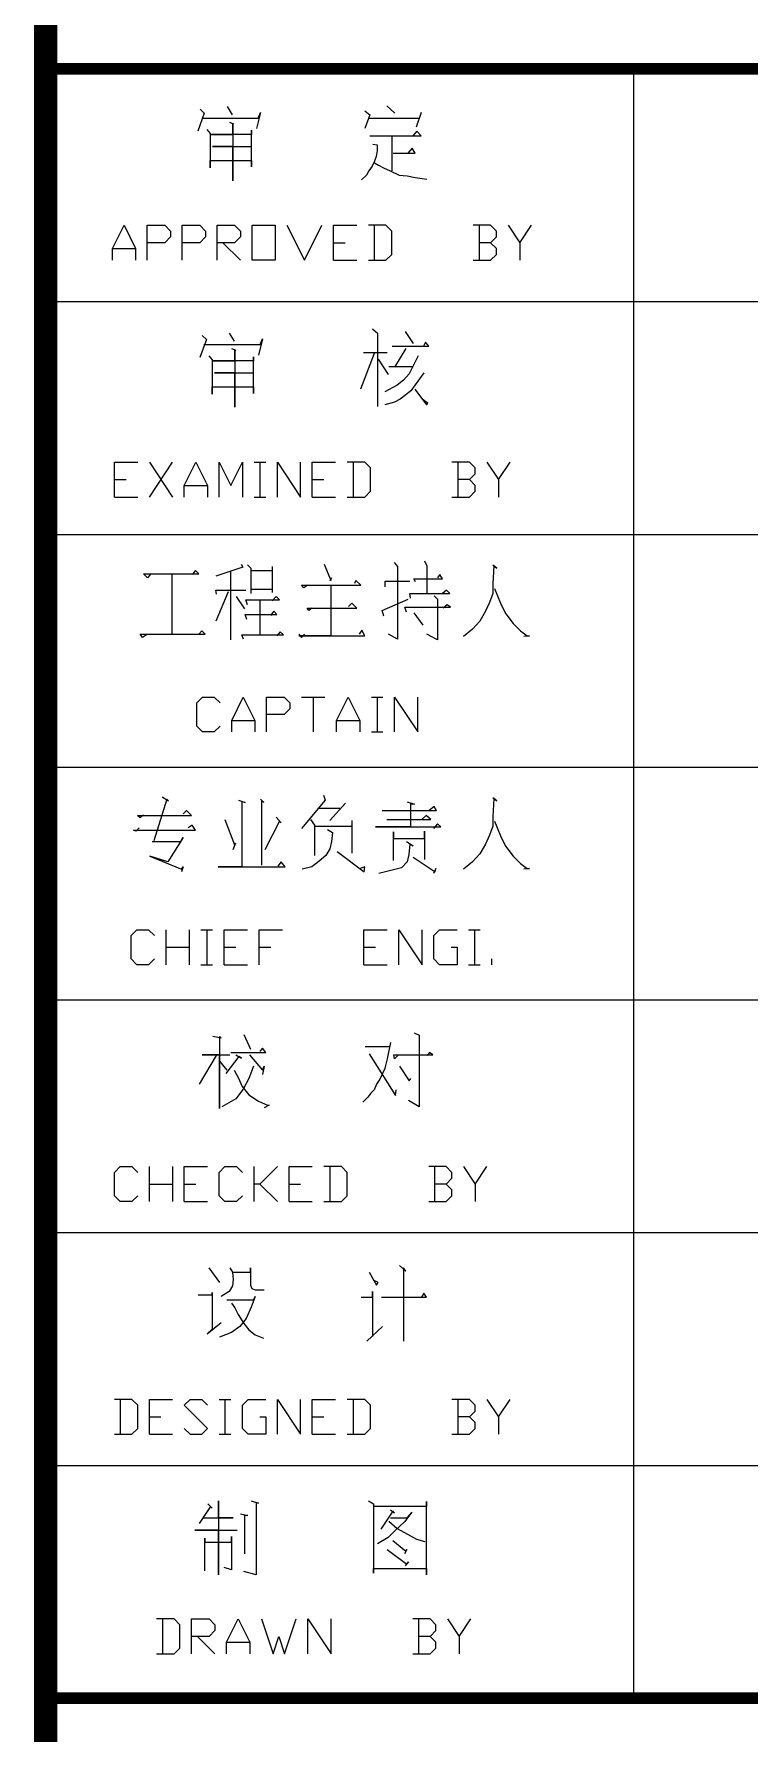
# Model space of a CAD drawing. Extents: x -307088 to 5640332, y -3541089 to -2181377.
# Drawn here: x 5555626 to 5558698, y -3049939 to -3042639 of the extents above; entities that cross this region are included whole.
import ezdxf

# ---------------------------------------------------------------- set-up
doc = ezdxf.new("R2010")
doc.units = 0
doc.header["$LTSCALE"] = 100
doc.header["$MEASUREMENT"] = 0
doc.layers.add('PUB_TITLE', color=4, linetype='CONTINUOUS')
doc.layers.add('WINDOW_TEXT', color=7, linetype='CONTINUOUS')

# ---------------------------------------------------------------- blocks, each defined once
blk = doc.blocks.new('A$C14C63DED')
at = {"layer": 'PUB_TITLE'}
for p, q in [((2575.8, 19325), (2575.8, 12345.4)), ((731.6, 19134.8), (703.6, 19057.8)), ((714.1, 19152.3), (731.6, 19134.8)), ((829.6, 19162.8), (850.6, 19127.8)), ((973.1, 19138.3), (955.6, 19068.3)), ((962.6, 19113.8), (973.1, 19138.3)), ((1421.1, 19145.3), (1442.1, 19127.8)), ((1442.1, 19127.8), (1421.1, 19068.3)), ((1515.6, 19166.3), (1550.6, 19134.8)), ((1662.6, 19138.3), (1641.6, 19075.3)), ((721.1, 19113.8), (962.6, 19113.8)), ((742.1, 19064.8), (756.1, 19047.3)), ((840.1, 19096.3), (857.6, 19089.3)), ((854.1, 19089.3), (854.1, 18844.3)), ((854.1, 19043.8), (854.1, 19089.3)), ((934.6, 19061.3), (934.6, 19043.8)), ((934.6, 18903.8), (934.6, 19061.3)), ((1435.1, 19113.8), (1655.6, 19113.8)), ((1645.1, 19057.8), (1627.6, 19036.8)), ((1662.6, 19036.8), (1645.1, 19057.8)), ((756.1, 19047.3), (756.1, 18900.3)), ((759.6, 19043.8), (854.1, 19043.8)), ((934.6, 19043.8), (759.6, 19043.8)), ((766.6, 18991.3), (934.6, 18991.3)), ((854.1, 18991.3), (766.6, 18991.3)), ((854.1, 18844.3), (854.1, 18991.3)), ((1442.1, 19036.8), (1662.6, 19036.8)), ((1456.1, 19001.8), (1473.6, 18998.3)), ((1473.6, 18998.3), (1473.6, 18973.8)), ((1536.6, 19033.3), (1536.6, 18886.3)), ((1624.1, 18984.3), (1606.6, 18963.3)), ((1638.1, 18963.3), (1624.1, 18984.3)), ((756.1, 18931.8), (934.6, 18931.8)), ((756.1, 18900.3), (756.1, 18931.8)), ((934.6, 18931.8), (934.6, 18903.8)), ((1452.6, 18907.3), (1438.6, 18886.3)), ((1463.1, 18928.3), (1452.6, 18907.3)), ((1470.1, 18949.3), (1463.1, 18928.3)), ((1463.1, 18921.3), (1480.6, 18910.8)), ((1473.6, 18973.8), (1470.1, 18949.3)), ((1480.6, 18910.8), (1501.6, 18900.3)), ((1543.6, 18963.3), (1638.1, 18963.3)), ((1428.1, 18868.8), (1407.1, 18847.8)), ((1438.6, 18886.3), (1428.1, 18868.8)), ((1501.6, 18900.3), (1529.6, 18886.3)), ((1529.6, 18886.3), (1568.1, 18868.8)), ((1568.1, 18868.8), (1603.1, 18865.3)), ((1603.1, 18865.3), (1638.1, 18858.3)), ((1638.1, 18858.3), (1687.1, 18851.3)), ((336.7, 18553.1), (386.7, 18653.1)), ((386.7, 18653.1), (436.7, 18553.1)), ((486.7, 18653.1), (561.7, 18653.1)), ((486.7, 18503.1), (486.7, 18653.1)), ((561.7, 18653.1), (586.7, 18628.1)), ((586.7, 18628.1), (586.7, 18603.1)), ((636.7, 18653.1), (711.7, 18653.1)), ((636.7, 18503.1), (636.7, 18653.1)), ((711.7, 18653.1), (736.7, 18628.1)), ((736.7, 18628.1), (736.7, 18603.1)), ((786.7, 18653.1), (861.7, 18653.1)), ((786.7, 18503.1), (786.7, 18653.1)), ((861.7, 18653.1), (886.7, 18628.1)), ((886.7, 18628.1), (886.7, 18603.1)), ((936.7, 18653.1), (1036.7, 18653.1)), ((936.7, 18503.1), (936.7, 18653.1)), ((1036.7, 18653.1), (1036.7, 18503.1)), ((1086.7, 18653.1), (1161.7, 18503.1)), ((1161.7, 18503.1), (1236.7, 18653.1)), ((1286.7, 18653.1), (1386.7, 18653.1)), ((1286.7, 18503.1), (1286.7, 18653.1)), ((1511.7, 18653.1), (1436.7, 18653.1)), ((1461.7, 18653.1), (1461.7, 18503.1)), ((1536.7, 18628.1), (1511.7, 18653.1)), ((1536.7, 18528.1), (1536.7, 18628.1)), ((1961.7, 18653.1), (1886.7, 18653.1)), ((1911.7, 18653.1), (1911.7, 18503.1)), ((1986.7, 18628.1), (1961.7, 18653.1)), ((1986.7, 18603.1), (1986.7, 18628.1)), ((2036.7, 18653.1), (2086.7, 18578.1)), ((2086.7, 18578.1), (2136.7, 18653.1)), ((336.7, 18553.1), (436.7, 18553.1)), ((336.7, 18503.1), (336.7, 18553.1)), ((436.7, 18553.1), (436.7, 18503.1)), ((561.7, 18578.1), (486.7, 18578.1)), ((586.7, 18603.1), (561.7, 18578.1)), ((711.7, 18578.1), (636.7, 18578.1)), ((736.7, 18603.1), (711.7, 18578.1)), ((861.7, 18578.1), (786.7, 18578.1)), ((811.7, 18578.1), (886.7, 18503.1)), ((886.7, 18603.1), (861.7, 18578.1)), ((1286.7, 18578.1), (1336.7, 18578.1)), ((1961.7, 18578.1), (1911.7, 18578.1)), ((1961.7, 18578.1), (1986.7, 18603.1)), ((1986.7, 18553.1), (1961.7, 18578.1)), ((1986.7, 18528.1), (1986.7, 18553.1)), ((2086.7, 18578.1), (2086.7, 18503.1)), ((1036.7, 18503.1), (936.7, 18503.1)), ((1286.7, 18503.1), (1386.7, 18503.1)), ((1436.7, 18503.1), (1511.7, 18503.1)), ((1511.7, 18503.1), (1536.7, 18528.1)), ((1886.7, 18503.1), (1961.7, 18503.1)), ((1961.7, 18503.1), (1986.7, 18528.1)), ((50, 18325), (7050, 18325)), ((722.9, 18179.5), (740.4, 18162)), ((838.4, 18190), (859.4, 18155)), ((1454.4, 18207.5), (1475.4, 18190)), ((1475.4, 18190), (1475.4, 17875)), ((1594.4, 18197), (1629.4, 18144.5)), ((740.4, 18162), (712.4, 18085)), ((729.9, 18141), (971.4, 18141)), ((848.9, 18123.5), (866.4, 18116.5)), ((862.9, 18116.5), (862.9, 17871.5)), ((862.9, 18071), (862.9, 18116.5)), ((981.9, 18165.5), (964.4, 18095.5)), ((971.4, 18141), (981.9, 18165.5)), ((1415.9, 18106), (1517.4, 18106)), ((1538.4, 18134), (1695.9, 18134)), ((1597.9, 18123.5), (1548.9, 18043)), ((1681.9, 18151.5), (1671.4, 18130.5)), ((1695.9, 18134), (1681.9, 18151.5)), ((750.9, 18092), (764.9, 18074.5)), ((764.9, 18074.5), (764.9, 17927.5)), ((768.4, 18071), (862.9, 18071)), ((943.4, 18071), (768.4, 18071)), ((943.4, 18088.5), (943.4, 18071)), ((943.4, 17931), (943.4, 18088.5)), ((1461.4, 18102.5), (1401.9, 17948.5)), ((1478.9, 18078), (1520.9, 18011.5)), ((1524.4, 18046.5), (1625.9, 18046.5)), ((1650.4, 18092), (1611.9, 18015)), ((764.9, 17959), (943.4, 17959)), ((764.9, 17927.5), (764.9, 17959)), ((775.4, 18018.5), (943.4, 18018.5)), ((862.9, 18018.5), (775.4, 18018.5)), ((862.9, 17871.5), (862.9, 18018.5)), ((943.4, 17959), (943.4, 17931)), ((1559.4, 17966), (1506.9, 17938)), ((1587.4, 17987), (1559.4, 17966)), ((1611.9, 18015), (1587.4, 17987)), ((1674.9, 18018.5), (1618.9, 17941.5)), ((1548.9, 17892.5), (1506.9, 17882)), ((1573.4, 17906.5), (1548.9, 17892.5)), ((1597.9, 17924), (1573.4, 17906.5)), ((1618.9, 17941.5), (1597.9, 17924)), ((1636.4, 17948.5), (1685.4, 17882)), ((1692.4, 17889), (1667.9, 17906.5)), ((1685.4, 17882), (1692.4, 17889)), ((345.5, 17635.5), (445.5, 17635.5)), ((345.5, 17485.5), (345.5, 17635.5)), ((495.5, 17635.5), (595.5, 17485.5)), ((495.5, 17485.5), (595.5, 17635.5)), ((645.5, 17535.5), (695.5, 17635.5)), ((695.5, 17635.5), (745.5, 17535.5)), ((795.5, 17635.5), (845.5, 17535.5)), ((795.5, 17485.5), (795.5, 17635.5)), ((845.5, 17535.5), (895.5, 17635.5)), ((895.5, 17635.5), (895.5, 17485.5)), ((945.5, 17635.5), (995.5, 17635.5)), ((970.5, 17635.5), (970.5, 17485.5)), ((1045.5, 17635.5), (1145.5, 17485.5)), ((1045.5, 17485.5), (1045.5, 17635.5)), ((1145.5, 17485.5), (1145.5, 17635.5)), ((1195.5, 17635.5), (1295.5, 17635.5)), ((1195.5, 17485.5), (1195.5, 17635.5)), ((1420.5, 17635.5), (1345.5, 17635.5)), ((1370.5, 17635.5), (1370.5, 17485.5)), ((1445.5, 17610.5), (1420.5, 17635.5)), ((1445.5, 17510.5), (1445.5, 17610.5)), ((1870.5, 17635.5), (1795.5, 17635.5)), ((1820.5, 17635.5), (1820.5, 17485.5)), ((1895.5, 17610.5), (1870.5, 17635.5)), ((1895.5, 17585.5), (1895.5, 17610.5)), ((1945.5, 17635.5), (1995.5, 17560.5)), ((1995.5, 17560.5), (2045.5, 17635.5)), ((345.5, 17560.5), (395.5, 17560.5)), ((645.5, 17535.5), (745.5, 17535.5)), ((645.5, 17485.5), (645.5, 17535.5)), ((745.5, 17535.5), (745.5, 17485.5)), ((1195.5, 17560.5), (1245.5, 17560.5)), ((1870.5, 17560.5), (1820.5, 17560.5)), ((1870.5, 17560.5), (1895.5, 17585.5)), ((1895.5, 17535.5), (1870.5, 17560.5)), ((1895.5, 17510.5), (1895.5, 17535.5)), ((1995.5, 17560.5), (1995.5, 17485.5)), ((345.5, 17485.5), (445.5, 17485.5)), ((945.5, 17485.5), (995.5, 17485.5)), ((1195.5, 17485.5), (1295.5, 17485.5)), ((1345.5, 17485.5), (1420.5, 17485.5)), ((1420.5, 17485.5), (1445.5, 17510.5)), ((1795.5, 17485.5), (1870.5, 17485.5)), ((1870.5, 17485.5), (1895.5, 17510.5)), ((50, 17325), (7050, 17325)), ((469.7, 17155.5), (707.7, 17155.5)), ((487.2, 17138), (469.7, 17155.5)), ((501.2, 17155.5), (487.2, 17138)), ((592.2, 17155.5), (592.2, 16896.5)), ((693.7, 17169.5), (679.7, 17152)), ((707.7, 17155.5), (693.7, 17169.5)), ((896.7, 17183.5), (781.2, 17145)), ((844.2, 17166), (844.2, 16872)), ((889.7, 17197.5), (896.7, 17183.5)), ((917.7, 17194), (931.7, 17180)), ((931.7, 17180), (931.7, 17071.5)), ((931.7, 17169.5), (1026.2, 17169.5)), ((1022.7, 17187), (1022.7, 17075)), ((1246.7, 17197.5), (1274.7, 17127.5)), ((1547.7, 17204.5), (1561.7, 17187)), ((1561.7, 17187), (1561.7, 16875.5)), ((1677.2, 17211.5), (1687.7, 17190.5)), ((1687.7, 17190.5), (1687.7, 17071.5)), ((1971.2, 17194), (1988.7, 17180)), ((1974.7, 17190.5), (1971.2, 17113.5)), ((1988.7, 17180), (1974.7, 17190.5)), ((592.2, 17152), (592.2, 16896.5)), ((781.2, 17085.5), (910.7, 17085.5)), ((784.7, 17068), (781.2, 17085.5)), ((935.2, 17089), (1026.2, 17089)), ((1148.7, 17106.5), (1404.2, 17106.5)), ((1159.2, 17096), (1148.7, 17106.5)), ((1176.7, 17106.5), (1159.2, 17096)), ((1278.2, 17138), (1271.2, 17124)), ((1274.7, 17127.5), (1278.2, 17138)), ((1274.7, 17103), (1274.7, 16889.5)), ((1383.2, 17127.5), (1376.2, 17113.5)), ((1404.2, 17106.5), (1383.2, 17127.5)), ((1509.2, 17124), (1614.2, 17124)), ((1509.2, 17099.5), (1509.2, 17124)), ((1631.7, 17134.5), (1754.2, 17134.5)), ((1638.7, 17120.5), (1631.7, 17134.5)), ((1743.7, 17152), (1733.2, 17138)), ((1754.2, 17134.5), (1743.7, 17152)), ((1771.7, 17085.5), (1754.2, 17071.5)), ((1785.7, 17071.5), (1771.7, 17085.5)), ((1971.2, 17113.5), (1971.2, 17071.5)), ((1978.2, 17092.5), (1988.7, 17068)), ((833.7, 17078.5), (781.2, 16952.5)), ((868.7, 17057.5), (903.7, 17005)), ((910.7, 17043.5), (1054.2, 17043.5)), ((917.7, 17022.5), (910.7, 17043.5)), ((970.2, 17040), (970.2, 16893)), ((1040.2, 17057.5), (1022.7, 17040)), ((1054.2, 17043.5), (1040.2, 17057.5)), ((1365.7, 17029.5), (1351.7, 17015.5)), ((1386.7, 17008.5), (1365.7, 17029.5)), ((1495.2, 16998), (1607.2, 17047)), ((1593.2, 17012), (1789.2, 17012)), ((1600.2, 16991), (1593.2, 17012)), ((1614.2, 17071.5), (1785.7, 17071.5)), ((1617.7, 17050.5), (1614.2, 17071.5)), ((1719.2, 17061), (1733.2, 17047)), ((1733.2, 17047), (1733.2, 16872)), ((1775.2, 17022.5), (1757.7, 17008.5)), ((1789.2, 17012), (1775.2, 17022.5)), ((1957.2, 17033), (1939.7, 16994.5)), ((1971.2, 17071.5), (1957.2, 17033)), ((1988.7, 17068), (2006.2, 17022.5)), ((2006.2, 17022.5), (2027.2, 16984)), ((907.2, 16980.5), (1043.7, 16980.5)), ((914.2, 16959.5), (907.2, 16980.5)), ((1029.7, 16994.5), (1015.7, 16977)), ((1043.7, 16980.5), (1029.7, 16994.5)), ((1173.2, 17008.5), (1386.7, 17008.5)), ((1180.2, 16998), (1173.2, 17008.5)), ((1194.2, 17008.5), (1180.2, 16998)), ((1502.2, 16973.5), (1495.2, 16998)), ((1631.7, 16987.5), (1670.2, 16935)), ((1915.2, 16952.5), (1883.7, 16917.5)), ((1939.7, 16994.5), (1915.2, 16952.5)), ((2027.2, 16984), (2058.7, 16942)), ((2058.7, 16942), (2090.2, 16910.5)), ((455.7, 16896.5), (735.7, 16896.5)), ((466.2, 16882.5), (455.7, 16896.5)), ((483.7, 16893), (466.2, 16882.5)), ((721.7, 16910.5), (707.7, 16896.5)), ((735.7, 16896.5), (721.7, 16910.5)), ((893.2, 16893), (1071.7, 16893)), ((900.2, 16875.5), (893.2, 16893)), ((1057.7, 16907), (1043.7, 16889.5)), ((1071.7, 16893), (1057.7, 16907)), ((1138.2, 16896.5), (1148.7, 16882.5)), ((1138.2, 16889.5), (1421.7, 16889.5)), ((1274.7, 16889.5), (1138.2, 16889.5)), ((1148.7, 16882.5), (1162.7, 16896.5)), ((1407.7, 16914), (1397.2, 16896.5)), ((1421.7, 16889.5), (1407.7, 16914)), ((1561.7, 16875.5), (1523.2, 16896.5)), ((1733.2, 16872), (1687.7, 16896.5)), ((1883.7, 16917.5), (1845.2, 16886)), ((2090.2, 16910.5), (2118.2, 16889.5)), ((2128.7, 16889.5), (2104.2, 16886)), ((2118.2, 16889.5), (2128.7, 16889.5)), ((699.2, 16601), (724.2, 16626)), ((699.2, 16501), (699.2, 16601)), ((724.2, 16626), (774.2, 16626)), ((774.2, 16626), (799.2, 16601)), ((849.2, 16526), (899.2, 16626)), ((899.2, 16626), (949.2, 16526)), ((999.2, 16626), (1074.2, 16626)), ((999.2, 16476), (999.2, 16626)), ((1074.2, 16626), (1099.2, 16601)), ((1099.2, 16576), (1074.2, 16551)), ((1099.2, 16601), (1099.2, 16576)), ((1149.2, 16626), (1249.2, 16626)), ((1199.2, 16626), (1199.2, 16476)), ((1299.2, 16526), (1349.2, 16626)), ((1349.2, 16626), (1399.2, 16526)), ((1449.2, 16626), (1499.2, 16626)), ((1474.2, 16626), (1474.2, 16476)), ((1549.2, 16626), (1649.2, 16476)), ((1549.2, 16476), (1549.2, 16626)), ((1649.2, 16476), (1649.2, 16626)), ((724.2, 16476), (699.2, 16501)), ((799.2, 16501), (774.2, 16476)), ((849.2, 16526), (949.2, 16526)), ((849.2, 16476), (849.2, 16526)), ((949.2, 16526), (949.2, 16476)), ((1074.2, 16551), (999.2, 16551)), ((1299.2, 16526), (1399.2, 16526)), ((1299.2, 16476), (1299.2, 16526)), ((1399.2, 16526), (1399.2, 16476)), ((774.2, 16476), (724.2, 16476)), ((1449.2, 16476), (1499.2, 16476)), ((50, 16325), (7050, 16325)), ((571.2, 16187), (515.2, 16008.5)), ((550.2, 16197.5), (578.2, 16180)), ((578.2, 16180), (571.2, 16187)), ((655.2, 16138), (641.2, 16124)), ((676.2, 16117), (655.2, 16138)), ((879.2, 16183.5), (907.2, 16173)), ((893.2, 16176.5), (893.2, 15896.5)), ((907.2, 16173), (893.2, 16176.5)), ((973.7, 16187), (987.7, 16173)), ((977.2, 16180), (977.2, 15903.5)), ((987.7, 16173), (977.2, 16180)), ((1250.2, 16183.5), (1148.7, 16061)), ((1218.7, 16148.5), (1313.2, 16148.5)), ((1243.2, 16204.5), (1250.2, 16183.5)), ((1337.7, 16169.5), (1271.2, 16096)), ((1495.2, 16138), (1729.7, 16138)), ((1603.7, 16176.5), (1635.2, 16166)), ((1617.7, 16166), (1617.7, 16068)), ((1635.2, 16166), (1617.7, 16166)), ((1719.2, 16155.5), (1698.2, 16138)), ((1729.7, 16138), (1719.2, 16155.5)), ((1971.2, 16194), (1988.7, 16180)), ((1974.7, 16190.5), (1971.2, 16113.5)), ((1988.7, 16180), (1974.7, 16190.5)), ((452.2, 16064.5), (438.2, 16050.5)), ((445.2, 16117), (676.2, 16117)), ((455.7, 16106.5), (445.2, 16117)), ((469.7, 16120.5), (455.7, 16106.5)), ((679.7, 16075), (662.2, 16064.5)), ((693.7, 16054), (679.7, 16075)), ((819.7, 16099.5), (861.7, 15991)), ((1054.2, 16092.5), (991.2, 15970)), ((1040.2, 16110), (1061.2, 16085.5)), ((1061.2, 16085.5), (1054.2, 16092.5)), ((1187.2, 16099.5), (1204.7, 16075)), ((1204.7, 16075), (1204.7, 15945.5)), ((1208.2, 16071.5), (1365.7, 16071.5)), ((1365.7, 16096), (1365.7, 15956)), ((1467.2, 16068), (1747.2, 16068)), ((1617.7, 16068), (1467.2, 16068)), ((1516.2, 16099.5), (1705.2, 16099.5)), ((1684.2, 16117), (1666.7, 16099.5)), ((1705.2, 16099.5), (1684.2, 16117)), ((1733.2, 16082), (1715.7, 16061)), ((1747.2, 16068), (1733.2, 16082)), ((1971.2, 16071.5), (1957.2, 16033)), ((1971.2, 16113.5), (1971.2, 16071.5)), ((1978.2, 16092.5), (1988.7, 16068)), ((1988.7, 16068), (2006.2, 16022.5)), ((427.7, 16054), (693.7, 16054)), ((438.2, 16050.5), (427.7, 16054)), ((508.2, 16005), (630.7, 16005)), ((641.2, 16022.5), (574.7, 15917.5)), ((630.7, 16005), (641.2, 16022.5)), ((865.2, 15998), (854.7, 15970)), ((861.7, 15991), (865.2, 15998)), ((1260.7, 16057.5), (1281.7, 16043.5)), ((1278.2, 16005), (1271.2, 15973.5)), ((1281.7, 16043.5), (1278.2, 16005)), ((1544.2, 16047), (1544.2, 16019)), ((1544.2, 15924.5), (1544.2, 16047)), ((1544.2, 16019), (1677.2, 16019)), ((1600.2, 16005), (1628.2, 15987.5)), ((1614.2, 15994.5), (1610.7, 15949)), ((1628.2, 15987.5), (1614.2, 15994.5)), ((1677.2, 16050.5), (1677.2, 15928)), ((1677.2, 16019), (1677.2, 16050.5)), ((1939.7, 15994.5), (1915.2, 15952.5)), ((1957.2, 16033), (1939.7, 15994.5)), ((2006.2, 16022.5), (2027.2, 15984)), ((497.7, 15942), (634.2, 15886)), ((574.7, 15917.5), (497.7, 15942)), ((1061.2, 15917.5), (1047.2, 15900)), ((1078.7, 15896.5), (1061.2, 15917.5)), ((1225.7, 15921), (1194.2, 15896.5)), ((1253.7, 15945.5), (1225.7, 15921)), ((1271.2, 15973.5), (1253.7, 15945.5)), ((1302.7, 15963), (1418.2, 15875.5)), ((1603.7, 15917.5), (1579.2, 15893)), ((1610.7, 15949), (1603.7, 15917.5)), ((1628.2, 15938.5), (1722.7, 15875.5)), ((1883.7, 15917.5), (1845.2, 15886)), ((1915.2, 15952.5), (1883.7, 15917.5)), ((2027.2, 15984), (2058.7, 15942)), ((2058.7, 15942), (2090.2, 15910.5)), ((641.2, 15896.5), (634.2, 15875.5)), ((634.2, 15886), (641.2, 15896.5)), ((791.7, 15896.5), (1078.7, 15896.5)), ((893.2, 15896.5), (791.7, 15896.5)), ((1194.2, 15896.5), (1152.2, 15886)), ((1421.7, 15896.5), (1400.7, 15889.5)), ((1418.2, 15875.5), (1421.7, 15896.5)), ((1579.2, 15893), (1481.2, 15868.5)), ((1726.2, 15889.5), (1715.7, 15868.5)), ((1722.7, 15875.5), (1726.2, 15889.5)), ((2090.2, 15910.5), (2118.2, 15889.5)), ((2128.7, 15889.5), (2104.2, 15886)), ((2118.2, 15889.5), (2128.7, 15889.5)), ((417.2, 15601), (442.2, 15626)), ((442.2, 15626), (492.2, 15626)), ((492.2, 15626), (517.2, 15601)), ((567.2, 15476), (567.2, 15626)), ((667.2, 15626), (667.2, 15476)), ((717.2, 15626), (767.2, 15626)), ((742.2, 15626), (742.2, 15476)), ((817.2, 15626), (917.2, 15626)), ((817.2, 15476), (817.2, 15626)), ((967.2, 15626), (1067.2, 15626)), ((967.2, 15476), (967.2, 15626)), ((1417.2, 15626), (1517.2, 15626)), ((1417.2, 15476), (1417.2, 15626)), ((1567.2, 15626), (1667.2, 15476)), ((1567.2, 15476), (1567.2, 15626)), ((1667.2, 15476), (1667.2, 15626)), ((1717.2, 15601), (1742.2, 15626)), ((1742.2, 15626), (1817.2, 15626)), ((1867.2, 15626), (1917.2, 15626)), ((1892.2, 15626), (1892.2, 15476)), ((417.2, 15501), (417.2, 15601)), ((567.2, 15551), (667.2, 15551)), ((817.2, 15551), (867.2, 15551)), ((967.2, 15551), (1017.2, 15551)), ((1417.2, 15551), (1467.2, 15551)), ((1717.2, 15501), (1717.2, 15601)), ((1792.2, 15551), (1817.2, 15551)), ((1817.2, 15551), (1817.2, 15476)), ((442.2, 15476), (417.2, 15501)), ((517.2, 15501), (492.2, 15476)), ((1742.2, 15476), (1717.2, 15501)), ((1967.2, 15476), (1967.2, 15501)), ((492.2, 15476), (442.2, 15476)), ((717.2, 15476), (767.2, 15476)), ((817.2, 15476), (917.2, 15476)), ((1417.2, 15476), (1517.2, 15476)), ((1817.2, 15476), (1742.2, 15476)), ((1867.2, 15476), (1917.2, 15476)), ((50, 15325), (7050, 15325)), ((768.4, 15169.5), (803.4, 15162.5)), ((796.4, 15166), (796.4, 14858)), ((803.4, 15162.5), (796.4, 15166)), ((901.4, 15176.5), (929.4, 15113.5)), ((981.9, 15117), (971.4, 15106.5)), ((995.9, 15099.5), (981.9, 15117)), ((1422.9, 15124), (1527.9, 15124)), ((1531.4, 15141.5), (1517.4, 15071.5)), ((1632.9, 15183.5), (1653.9, 15173)), ((1653.9, 15173), (1653.9, 14865)), ((782.4, 15085.5), (708.9, 14963)), ((722.9, 15089), (841.9, 15089)), ((796.4, 15089), (722.9, 15089)), ((796.4, 14858), (796.4, 15089)), ((796.4, 15061), (827.9, 15022.5)), ((880.4, 15082), (824.4, 15008.5)), ((845.4, 15099.5), (995.9, 15099.5)), ((866.4, 15089), (890.9, 15075)), ((890.9, 15075), (880.4, 15082)), ((943.4, 15040), (922.4, 14987.5)), ((925.9, 15089), (981.9, 15022.5)), ((971.4, 15106.5), (971.4, 15103)), ((988.9, 15040), (981.9, 15005)), ((981.9, 15022.5), (988.9, 15040)), ((1440.4, 15092.5), (1552.4, 14914)), ((1510.4, 15043.5), (1506.9, 15029.5)), ((1517.4, 15071.5), (1510.4, 15043.5)), ((1545.4, 15089), (1713.4, 15089)), ((1548.9, 15071.5), (1545.4, 15089)), ((1562.9, 15085.5), (1548.9, 15071.5)), ((1569.9, 15040), (1611.9, 14977)), ((1699.4, 15099.5), (1688.9, 15085.5)), ((1713.4, 15089), (1699.4, 15099.5)), ((859.4, 15022.5), (876.9, 14991)), ((876.9, 14991), (894.4, 14952.5)), ((922.4, 14987.5), (897.9, 14942)), ((1485.9, 14984), (1471.9, 14963)), ((1496.4, 15008.5), (1485.9, 14984)), ((1506.9, 15029.5), (1496.4, 15008.5)), ((1611.9, 14977), (1618.9, 14987.5)), ((866.4, 14900), (806.9, 14865)), ((897.9, 14942), (866.4, 14900)), ((894.4, 14952.5), (922.4, 14917.5)), ((922.4, 14917.5), (964.4, 14889.5)), ((1433.4, 14907), (1412.4, 14886)), ((1447.4, 14924.5), (1433.4, 14907)), ((1461.4, 14938.5), (1447.4, 14924.5)), ((1471.9, 14963), (1461.4, 14938.5)), ((1552.4, 14914), (1555.9, 14938.5)), ((1653.9, 14865), (1608.4, 14893)), ((964.4, 14889.5), (1002.9, 14872)), ((1009.9, 14872), (988.9, 14861.5)), ((1002.9, 14872), (1009.9, 14872)), ((345.5, 14583.5), (370.5, 14608.5)), ((370.5, 14608.5), (420.5, 14608.5)), ((420.5, 14608.5), (445.5, 14583.5)), ((495.5, 14458.5), (495.5, 14608.5)), ((595.5, 14608.5), (595.5, 14458.5)), ((645.5, 14608.5), (745.5, 14608.5)), ((645.5, 14458.5), (645.5, 14608.5)), ((795.5, 14583.5), (820.5, 14608.5)), ((820.5, 14608.5), (870.5, 14608.5)), ((870.5, 14608.5), (895.5, 14583.5)), ((945.5, 14458.5), (945.5, 14608.5)), ((1045.5, 14608.5), (970.5, 14533.5)), ((1095.5, 14608.5), (1195.5, 14608.5)), ((1095.5, 14458.5), (1095.5, 14608.5)), ((1320.5, 14608.5), (1245.5, 14608.5)), ((1270.5, 14608.5), (1270.5, 14458.5)), ((1345.5, 14583.5), (1320.5, 14608.5)), ((1770.5, 14608.5), (1695.5, 14608.5)), ((1720.5, 14608.5), (1720.5, 14458.5)), ((1795.5, 14583.5), (1770.5, 14608.5)), ((1845.5, 14608.5), (1895.5, 14533.5)), ((1895.5, 14533.5), (1945.5, 14608.5)), ((345.5, 14483.5), (345.5, 14583.5)), ((495.5, 14533.5), (595.5, 14533.5)), ((645.5, 14533.5), (695.5, 14533.5)), ((795.5, 14483.5), (795.5, 14583.5)), ((970.5, 14533.5), (945.5, 14533.5)), ((970.5, 14533.5), (1045.5, 14458.5)), ((1095.5, 14533.5), (1145.5, 14533.5)), ((1345.5, 14483.5), (1345.5, 14583.5)), ((1770.5, 14533.5), (1720.5, 14533.5)), ((1770.5, 14533.5), (1795.5, 14558.5)), ((1795.5, 14508.5), (1770.5, 14533.5)), ((1795.5, 14558.5), (1795.5, 14583.5)), ((1895.5, 14533.5), (1895.5, 14458.5)), ((370.5, 14458.5), (345.5, 14483.5)), ((420.5, 14458.5), (370.5, 14458.5)), ((445.5, 14483.5), (420.5, 14458.5)), ((645.5, 14458.5), (745.5, 14458.5)), ((820.5, 14458.5), (795.5, 14483.5)), ((870.5, 14458.5), (820.5, 14458.5)), ((895.5, 14483.5), (870.5, 14458.5)), ((1095.5, 14458.5), (1195.5, 14458.5)), ((1245.5, 14458.5), (1320.5, 14458.5)), ((1320.5, 14458.5), (1345.5, 14483.5)), ((1695.5, 14458.5), (1770.5, 14458.5)), ((1770.5, 14458.5), (1795.5, 14483.5)), ((1795.5, 14483.5), (1795.5, 14508.5)), ((50, 14325), (7050, 14325)), ((750.9, 14173), (796.4, 14110)), ((841.9, 14173), (852.4, 14155.5)), ((929.4, 14173), (929.4, 14099.5)), ((929.4, 14155.5), (929.4, 14173)), ((1569.9, 14183.5), (1597.9, 14159)), ((1587.4, 14173), (1587.4, 13858)), ((1597.9, 14159), (1587.4, 14173)), ((852.4, 14096), (838.4, 14071.5)), ((852.4, 14155.5), (855.9, 14124)), ((855.9, 14124), (852.4, 14096)), ((855.9, 14155.5), (929.4, 14155.5)), ((929.4, 14099.5), (936.4, 14085.5)), ((1440.4, 14155.5), (1471.9, 14099.5)), ((1478.9, 14110), (1457.9, 14120.5)), ((1471.9, 14099.5), (1478.9, 14110)), ((705.4, 14057.5), (764.9, 14057.5)), ((764.9, 14068), (764.9, 13910.5)), ((764.9, 14057.5), (764.9, 14068)), ((838.4, 14071.5), (803.4, 14050.5)), ((827.9, 14036.5), (943.4, 14036.5)), ((848.9, 14022.5), (862.9, 14001.5)), ((950.4, 14050.5), (932.9, 14005)), ((936.4, 14085.5), (950.4, 14078.5)), ((943.4, 14036.5), (950.4, 14050.5)), ((950.4, 14078.5), (988.9, 14078.5)), ((1405.4, 14047), (1454.4, 14047)), ((1454.4, 14071.5), (1454.4, 13879)), ((1454.4, 14047), (1454.4, 14071.5)), ((1492.9, 14047), (1685.4, 14047)), ((1674.9, 14064.5), (1664.4, 14047)), ((1685.4, 14047), (1674.9, 14064.5)), ((862.9, 14001.5), (876.9, 13973.5)), ((876.9, 13973.5), (901.4, 13935)), ((911.9, 13956), (883.9, 13921)), ((932.9, 14005), (911.9, 13956)), ((743.9, 13889.5), (803.4, 13938.5)), ((764.9, 13910.5), (743.9, 13889.5)), ((848.9, 13896.5), (796.4, 13875.5)), ((883.9, 13921), (848.9, 13896.5)), ((901.4, 13935), (922.4, 13907)), ((922.4, 13907), (950.4, 13886)), ((950.4, 13886), (985.4, 13872)), ((1429.9, 13858), (1496.4, 13921)), ((420.5, 13608.5), (345.5, 13608.5)), ((370.5, 13608.5), (370.5, 13458.5)), ((445.5, 13583.5), (420.5, 13608.5)), ((445.5, 13483.5), (445.5, 13583.5)), ((495.5, 13608.5), (595.5, 13608.5)), ((495.5, 13458.5), (495.5, 13608.5)), ((645.5, 13583.5), (670.5, 13608.5)), ((745.5, 13483.5), (645.5, 13583.5)), ((670.5, 13608.5), (720.5, 13608.5)), ((720.5, 13608.5), (745.5, 13583.5)), ((795.5, 13608.5), (845.5, 13608.5)), ((820.5, 13608.5), (820.5, 13458.5)), ((895.5, 13583.5), (920.5, 13608.5)), ((895.5, 13483.5), (895.5, 13583.5)), ((920.5, 13608.5), (995.5, 13608.5)), ((1045.5, 13608.5), (1145.5, 13458.5)), ((1045.5, 13458.5), (1045.5, 13608.5)), ((1145.5, 13458.5), (1145.5, 13608.5)), ((1195.5, 13608.5), (1295.5, 13608.5)), ((1195.5, 13458.5), (1195.5, 13608.5)), ((1420.5, 13608.5), (1345.5, 13608.5)), ((1370.5, 13608.5), (1370.5, 13458.5)), ((1445.5, 13583.5), (1420.5, 13608.5)), ((1445.5, 13483.5), (1445.5, 13583.5)), ((1870.5, 13608.5), (1795.5, 13608.5)), ((1820.5, 13608.5), (1820.5, 13458.5)), ((1895.5, 13583.5), (1870.5, 13608.5)), ((1895.5, 13558.5), (1895.5, 13583.5)), ((1945.5, 13608.5), (1995.5, 13533.5)), ((1995.5, 13533.5), (2045.5, 13608.5)), ((495.5, 13533.5), (545.5, 13533.5)), ((970.5, 13533.5), (995.5, 13533.5)), ((995.5, 13533.5), (995.5, 13458.5)), ((1195.5, 13533.5), (1245.5, 13533.5)), ((1870.5, 13533.5), (1820.5, 13533.5)), ((1870.5, 13533.5), (1895.5, 13558.5)), ((1895.5, 13508.5), (1870.5, 13533.5)), ((1895.5, 13483.5), (1895.5, 13508.5)), ((1995.5, 13533.5), (1995.5, 13458.5)), ((345.5, 13458.5), (420.5, 13458.5)), ((420.5, 13458.5), (445.5, 13483.5)), ((495.5, 13458.5), (595.5, 13458.5)), ((645.5, 13483.5), (670.5, 13458.5)), ((670.5, 13458.5), (720.5, 13458.5)), ((720.5, 13458.5), (745.5, 13483.5)), ((795.5, 13458.5), (845.5, 13458.5)), ((920.5, 13458.5), (895.5, 13483.5)), ((995.5, 13458.5), (920.5, 13458.5)), ((1195.5, 13458.5), (1295.5, 13458.5)), ((1345.5, 13458.5), (1420.5, 13458.5)), ((1420.5, 13458.5), (1445.5, 13483.5)), ((1795.5, 13458.5), (1870.5, 13458.5)), ((1870.5, 13458.5), (1895.5, 13483.5)), ((50, 13325), (7050, 13325)), ((757.9, 13148.5), (708.9, 13075)), ((747.4, 13159), (764.9, 13141.5)), ((764.9, 13141.5), (757.9, 13148.5)), ((792.9, 13173), (792.9, 12854.5)), ((792.9, 13099.5), (792.9, 13173)), ((932.9, 13173), (964.4, 13162.5)), ((953.9, 13166), (953.9, 12854.5)), ((964.4, 13162.5), (953.9, 13166)), ((1436.9, 13173), (1457.9, 13159)), ((1457.9, 13159), (1457.9, 12861.5)), ((1685.4, 13148.5), (1457.9, 13148.5)), ((1685.4, 13169.5), (1685.4, 13148.5)), ((1685.4, 12854.5), (1685.4, 13169.5)), ((729.9, 13099.5), (855.9, 13099.5)), ((855.9, 13099.5), (792.9, 13099.5)), ((887.4, 13117), (918.9, 13110)), ((904.9, 13110), (904.9, 12945.5)), ((918.9, 13110), (904.9, 13110)), ((1541.9, 13127.5), (1489.4, 13050.5)), ((1524.4, 13085.5), (1559.4, 13054)), ((1531.4, 13134.5), (1548.9, 13120.5)), ((1531.4, 13099.5), (1601.4, 13099.5)), ((1548.9, 13120.5), (1541.9, 13127.5)), ((1590.9, 13082), (1552.4, 13047)), ((1622.4, 13124), (1590.9, 13082)), ((1601.4, 13099.5), (1622.4, 13124)), ((691.4, 13047), (873.4, 13047)), ((792.9, 13047), (691.4, 13047)), ((733.4, 13012), (733.4, 12994.5)), ((733.4, 12872), (733.4, 13012)), ((733.4, 12994.5), (848.9, 12994.5)), ((792.9, 12854.5), (792.9, 13047)), ((848.9, 13019), (848.9, 12875.5)), ((848.9, 12994.5), (848.9, 13019)), ((1520.9, 13015.5), (1475.4, 12987.5)), ((1552.4, 13047), (1520.9, 13015.5)), ((1541.9, 13001.5), (1597.9, 12956)), ((1559.4, 13054), (1604.9, 13029.5)), ((1604.9, 13029.5), (1643.4, 13008.5)), ((1643.4, 13008.5), (1678.4, 12998)), ((1517.4, 12963), (1601.4, 12900)), ((1601.4, 12963), (1590.9, 12945.5)), ((1597.9, 12956), (1601.4, 12963)), ((848.9, 12875.5), (817.4, 12886)), ((953.9, 12854.5), (901.4, 12868.5)), ((1457.9, 12882.5), (1685.4, 12882.5)), ((1457.9, 12861.5), (1457.9, 12882.5)), ((1608.4, 12910.5), (1594.4, 12893)), ((1601.4, 12900), (1608.4, 12910.5)), ((1685.4, 12882.5), (1685.4, 12854.5)), ((601.8, 12664.9), (526.8, 12664.9)), ((551.8, 12664.9), (551.8, 12514.9)), ((626.8, 12639.9), (601.8, 12664.9)), ((626.8, 12539.9), (626.8, 12639.9)), ((676.8, 12664.9), (751.8, 12664.9)), ((676.8, 12514.9), (676.8, 12664.9)), ((751.8, 12664.9), (776.8, 12639.9)), ((776.8, 12639.9), (776.8, 12614.9)), ((826.8, 12564.9), (876.8, 12664.9)), ((876.8, 12664.9), (926.8, 12564.9)), ((976.8, 12664.9), (1026.8, 12514.9)), ((1076.8, 12514.9), (1126.8, 12664.9)), ((1176.8, 12664.9), (1276.8, 12514.9)), ((1176.8, 12514.9), (1176.8, 12664.9)), ((1276.8, 12514.9), (1276.8, 12664.9)), ((1701.8, 12664.9), (1626.8, 12664.9)), ((1651.8, 12664.9), (1651.8, 12514.9)), ((1726.8, 12639.9), (1701.8, 12664.9)), ((1726.8, 12614.9), (1726.8, 12639.9)), ((1776.8, 12664.9), (1826.8, 12589.9)), ((1826.8, 12589.9), (1876.8, 12664.9)), ((751.8, 12589.9), (676.8, 12589.9)), ((701.8, 12589.9), (776.8, 12514.9)), ((776.8, 12614.9), (751.8, 12589.9)), ((826.8, 12564.9), (926.8, 12564.9)), ((826.8, 12514.9), (826.8, 12564.9)), ((926.8, 12564.9), (926.8, 12514.9)), ((1026.8, 12514.9), (1051.8, 12589.9)), ((1051.8, 12589.9), (1076.8, 12514.9)), ((1701.8, 12589.9), (1651.8, 12589.9)), ((1701.8, 12589.9), (1726.8, 12614.9)), ((1726.8, 12564.9), (1701.8, 12589.9)), ((1726.8, 12539.9), (1726.8, 12564.9)), ((1826.8, 12589.9), (1826.8, 12514.9)), ((526.8, 12514.9), (601.8, 12514.9)), ((601.8, 12514.9), (626.8, 12539.9)), ((1626.8, 12514.9), (1701.8, 12514.9)), ((1701.8, 12514.9), (1726.8, 12539.9))]:
    blk.add_line(p, q, dxfattribs=at)
at = {"layer": 'PUB_TITLE', "const_width": 100}
blk.add_lwpolyline([(50, 57425), (50, 25)], dxfattribs=at)
at = {"layer": 'PUB_TITLE', "const_width": 50}
blk.add_lwpolyline([(50, 19325), (7050, 19325), (7050, 12325), (50, 12325)], close=True, dxfattribs=at)

msp = doc.modelspace()

# ---------------------------------------------------------------- block references
at = {"layer": 'WINDOW_TEXT'}
msp.add_blockref('A$C14C63DED', (5555626.3, -3062114.1), dxfattribs=at)

doc.saveas('drawing.dxf')
